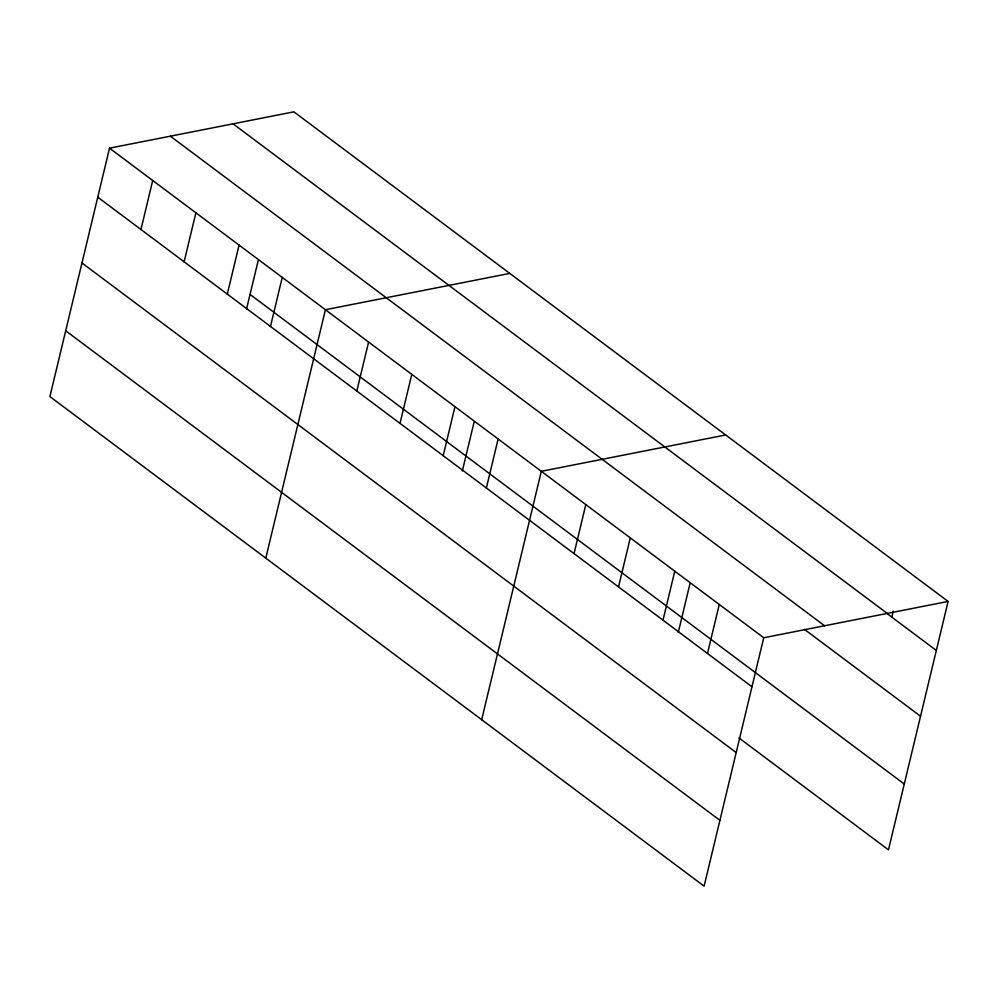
<?xml version="1.0" encoding="UTF-8"?>
<svg xmlns="http://www.w3.org/2000/svg" width="998" height="998" viewBox="0 0 998 998"><rect width="100%" height="100%" fill="white"/><g stroke="black" fill="none" stroke-linecap="round" stroke-linejoin="round"><path stroke-width="1.5" d="M948.1 601.432L293.886 111.838L109.531 148.166L49.9 396.568L704.114 886.162L763.744 637.759L948.1 601.432L888.47 849.834L738.944 737.934M140.943 229.49L152.706 180.476M184.119 261.8L195.895 212.799M227.307 294.123L239.071 245.109M246.456 309.392L258.195 260.54M270.483 326.433L282.247 277.419M265.792 558.131L325.423 309.729L509.778 273.402M356.835 391.054L368.599 342.052M400.011 423.377L411.775 374.362M443.187 455.687L454.963 406.673M462.348 470.956L474.075 422.117M486.363 487.997L498.139 438.983M481.685 719.695L541.315 471.306L725.671 434.978M574.037 553.603L585.801 504.589M618.523 586.899L630.287 537.885M663.009 620.182L674.773 571.18M678.241 632.532L689.967 583.68M707.495 653.478L719.259 604.476M891.85 617.151L893.272 611.213M233.058 123.827L887.259 613.421M886.91 613.458L936.336 650.447M170.371 136.177L824.585 625.771M804.376 629.314L920.543 716.24M109.531 148.166L763.744 637.759M250.049 294.435L904.263 784.029M97.767 197.18L751.981 686.774M81.973 262.973L736.187 752.567M65.693 330.762L719.907 820.356"/></g></svg>
